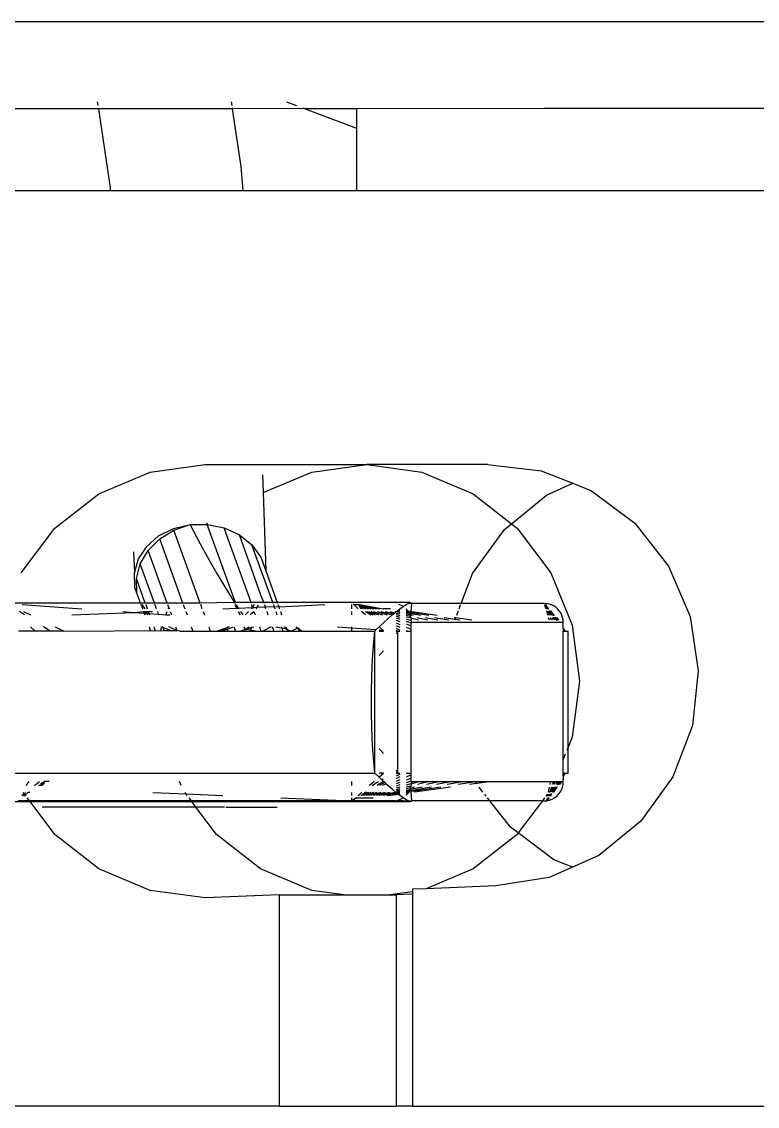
# Model space of a CAD drawing. Extents: x 2733443 to 3206532, y -1516114 to -1264405.
# Drawn here: x 3029150.9 to 3029207.4, y -1493536.4 to -1493453.1 of the extents above; entities that cross this region are included whole.
import ezdxf

# ---------------------------------------------------------------- set-up
doc = ezdxf.new("R2010")
doc.units = 0
doc.header["$MEASUREMENT"] = 0
doc.linetypes.add('1', pattern=[0, 0, 0])
doc.layers.get('0').update_dxf_attribs({"color": 250, "linetype": '1'})
doc.layers.add('furniture', color=33, linetype='Continuous')

# ---------------------------------------------------------------- blocks, each defined once
blk = doc.blocks.new('EQUIPMENT')
at = {"layer": 'furniture'}
for p, q in [((-2299.578, 8710.371), (-2616.901, 8710.371)), ((-2436.498, 8704.226), (-2436.455, 8703.937)), ((-2426.214, 8704.226), (-2426.171, 8703.937)), ((-2421.958, 8704.226), (-2421.199, 8703.937)), ((-2436.418, 8703.686), (-2520.765, 8703.703)), ((-2436.429, 8703.756), (-2436.418, 8703.686)), ((-2436.418, 8703.686), (-2435.519, 8697.61)), ((-2426.134, 8703.686), (-2436.418, 8703.686)), ((-2426.145, 8703.756), (-2426.134, 8703.686)), ((-2420.584, 8703.703), (-2426.134, 8703.686)), ((-2426.134, 8703.686), (-2425.476, 8699.236)), ((-2420.724, 8703.756), (-2420.584, 8703.703)), ((-2420.584, 8703.703), (-2420.54, 8703.686)), ((-2420.54, 8703.686), (-2416.583, 8702.182)), ((-2416.584, 8703.686), (-2420.54, 8703.686)), ((-2402.157, 8703.703), (-2416.584, 8703.686)), ((-2416.584, 8703.686), (-2416.583, 8702.182)), ((-2379.41, 8703.686), (-2402.157, 8703.703)), ((-2416.583, 8702.182), (-2416.582, 8697.396)), ((-2425.476, 8699.236), (-2425.309, 8697.396)), ((-2435.519, 8697.61), (-2435.5, 8697.396)), ((-2466.487, 8697.396), (-2435.5, 8697.396)), ((-2435.5, 8697.396), (-2425.309, 8697.396)), ((-2425.309, 8697.396), (-2416.582, 8697.396)), ((-2416.582, 8697.396), (-2357.47, 8697.396)), ((-2432.447, 8675.771), (-2428.223, 8676.338)), ((-2428.223, 8676.338), (-2415.793, 8676.338)), ((-2420.017, 8675.771), (-2415.793, 8676.338)), ((-2415.793, 8676.338), (-2411.569, 8675.771)), ((-2406.527, 8676.338), (-2415.793, 8676.338)), ((-2406.527, 8676.338), (-2402.409, 8675.872)), ((-2402.409, 8675.872), (-2399.976, 8674.903)), ((-2436.383, 8674.108), (-2432.447, 8675.771)), ((-2423.799, 8675.554), (-2423.754, 8674.192)), ((-2423.754, 8674.192), (-2420.017, 8675.771)), ((-2411.569, 8675.771), (-2407.633, 8674.108)), ((-2423.754, 8674.192), (-2423.554, 8668.184)), ((-2401.985, 8674.005), (-2399.976, 8674.903)), ((-2399.976, 8674.903), (-2398.55, 8674.335)), ((-2398.55, 8674.335), (-2395.213, 8671.833)), ((-2439.763, 8671.463), (-2436.383, 8674.108)), ((-2407.633, 8674.108), (-2404.685, 8671.801)), ((-2404.685, 8671.801), (-2401.985, 8674.005)), ((-2430.652, 8671.425), (-2429.377, 8671.73)), ((-2430.61, 8671.309), (-2429.377, 8671.73)), ((-2429.377, 8671.73), (-2428.048, 8671.75)), ((-2428.831, 8670.703), (-2429.377, 8671.73)), ((-2428.09, 8671.867), (-2428.048, 8671.75)), ((-2428.048, 8671.75), (-2426.76, 8671.484)), ((-2425.888, 8665.736), (-2428.048, 8671.75)), ((-2405.22, 8671.365), (-2404.685, 8671.801)), ((-2404.685, 8671.801), (-2404.253, 8671.463)), ((-2395.213, 8671.833), (-2392.625, 8668.534)), ((-2442.356, 8668.016), (-2439.763, 8671.463)), ((-2432.701, 8670.06), (-2431.785, 8670.856)), ((-2431.785, 8670.856), (-2430.652, 8671.425)), ((-2431.705, 8670.631), (-2430.61, 8671.309)), ((-2428.592, 8665.689), (-2430.61, 8671.309)), ((-2426.76, 8671.484), (-2425.637, 8670.964)), ((-2426.441, 8670.609), (-2426.76, 8671.484)), ((-2425.637, 8670.964), (-2425.588, 8670.942)), ((-2425.588, 8670.942), (-2424.624, 8670.182)), ((-2423.824, 8666.028), (-2425.588, 8670.942)), ((-2407.674, 8667.962), (-2405.22, 8671.365)), ((-2404.253, 8671.463), (-2401.66, 8668.016)), ((-2433.008, 8669.594), (-2432.701, 8670.06)), ((-2432.588, 8669.744), (-2431.705, 8670.631)), ((-2429.931, 8665.689), (-2431.705, 8670.631)), ((-2428.307, 8669.736), (-2428.831, 8670.703)), ((-2424.692, 8665.736), (-2426.441, 8670.609)), ((-2424.624, 8670.182), (-2423.93, 8669.232)), ((-2423.028, 8665.736), (-2424.624, 8670.182)), ((-2433.705, 8669.633), (-2433.647, 8668.022)), ((-2433.336, 8669.094), (-2433.008, 8669.594)), ((-2433.197, 8668.707), (-2432.588, 8669.744)), ((-2431.132, 8665.689), (-2432.588, 8669.744)), ((-2428.307, 8669.736), (-2427.805, 8668.83)), ((-2423.93, 8669.232), (-2423.554, 8668.184)), ((-2433.647, 8668.022), (-2433.336, 8669.094)), ((-2433.493, 8667.591), (-2433.197, 8668.707)), ((-2432.114, 8665.689), (-2433.197, 8668.707)), ((-2427.805, 8668.83), (-2427.325, 8667.986)), ((-2392.625, 8668.534), (-2390.962, 8664.665)), ((-2433.614, 8666.909), (-2433.647, 8668.022)), ((-2433.457, 8666.472), (-2433.493, 8667.591)), ((-2432.81, 8665.689), (-2433.493, 8667.591)), ((-2427.325, 8667.986), (-2426.867, 8667.204)), ((-2423.554, 8668.184), (-2422.675, 8665.736)), ((-2408.548, 8665.68), (-2407.674, 8667.962)), ((-2401.66, 8668.016), (-2400.029, 8664.003)), ((-2433.457, 8666.472), (-2433.614, 8666.909)), ((-2426.867, 8667.204), (-2426.431, 8666.485)), ((-2433.237, 8665.847), (-2433.457, 8666.472)), ((-2433.196, 8665.736), (-2433.237, 8665.847)), ((-2426.431, 8666.485), (-2426.019, 8665.829)), ((-2426.049, 8665.813), (-2426.005, 8665.736)), ((-2426.019, 8665.829), (-2426.005, 8665.736)), ((-2423.799, 8666.111), (-2423.824, 8666.028)), ((-2423.824, 8666.028), (-2423.719, 8665.736)), ((-2433.179, 8665.689), (-2443.302, 8665.689)), ((-2442.077, 8664.788), (-2442.484, 8665.045)), ((-2442.278, 8665.594), (-2437.689, 8665.268)), ((-2442.17, 8665.045), (-2441.635, 8664.788)), ((-2438.454, 8664.788), (-2433.698, 8664.985)), ((-2434.543, 8665.045), (-2433.698, 8664.985)), ((-2433.698, 8664.985), (-2432.949, 8665.045)), ((-2433.698, 8664.985), (-2432.907, 8664.929)), ((-2433.179, 8665.689), (-2433.196, 8665.736)), ((-2432.81, 8665.689), (-2433.179, 8665.689)), ((-2433.086, 8665.427), (-2433.145, 8665.594)), ((-2433.086, 8665.427), (-2433.055, 8665.386)), ((-2433.054, 8665.351), (-2433.055, 8665.386)), ((-2433.054, 8665.351), (-2433.029, 8665.269)), ((-2432.813, 8665.269), (-2433.052, 8665.594)), ((-2432.967, 8665.269), (-2433.029, 8665.269)), ((-2432.949, 8665.045), (-2432.799, 8665.045)), ((-2432.949, 8665.045), (-2432.907, 8664.929)), ((-2432.114, 8665.689), (-2432.81, 8665.689)), ((-2432.799, 8665.045), (-2432.649, 8665.045)), ((-2432.701, 8664.914), (-2432.799, 8665.045)), ((-2432.776, 8665.594), (-2432.659, 8665.269)), ((-2432.543, 8664.9), (-2432.649, 8665.045)), ((-2432.649, 8665.045), (-2432.579, 8665.045)), ((-2432.579, 8665.045), (-2432.543, 8664.9)), ((-2432.579, 8665.045), (-2432.253, 8665.045)), ((-2431.132, 8665.689), (-2432.114, 8665.689)), ((-2431.963, 8665.269), (-2432.08, 8665.594)), ((-2431.883, 8665.045), (-2431.813, 8664.851)), ((-2431.237, 8664.788), (-2431.133, 8665.045)), ((-2429.931, 8665.689), (-2431.132, 8665.689)), ((-2431.098, 8665.594), (-2431.01, 8665.349)), ((-2431.042, 8665.269), (-2431.01, 8665.349)), ((-2431.01, 8665.349), (-2430.981, 8665.269)), ((-2430.901, 8665.045), (-2430.808, 8664.788)), ((-2428.592, 8665.689), (-2429.931, 8665.689)), ((-2429.897, 8665.594), (-2429.78, 8665.269)), ((-2429.699, 8665.045), (-2429.607, 8664.788)), ((-2426.005, 8665.736), (-2428.592, 8665.689)), ((-2428.441, 8665.269), (-2428.558, 8665.594)), ((-2428.361, 8665.045), (-2428.269, 8664.788)), ((-2426.867, 8665.269), (-2425.799, 8665.313)), ((-2426.005, 8665.736), (-2425.979, 8665.689)), ((-2426.005, 8665.736), (-2425.948, 8665.689)), ((-2425.888, 8665.736), (-2426.005, 8665.736)), ((-2425.925, 8665.594), (-2425.738, 8665.315)), ((-2425.925, 8665.594), (-2425.799, 8665.313)), ((-2425.888, 8665.736), (-2425.872, 8665.689)), ((-2424.692, 8665.736), (-2425.888, 8665.736)), ((-2425.838, 8665.594), (-2425.738, 8665.315)), ((-2425.838, 8665.594), (-2425.678, 8665.318)), ((-2425.799, 8665.313), (-2425.738, 8665.315)), ((-2425.799, 8665.313), (-2425.779, 8665.269)), ((-2425.738, 8665.315), (-2425.678, 8665.318)), ((-2425.738, 8665.315), (-2425.721, 8665.269)), ((-2425.684, 8665.045), (-2425.548, 8664.788)), ((-2425.678, 8665.318), (-2424.582, 8665.357)), ((-2425.678, 8665.318), (-2425.65, 8665.269)), ((-2425.641, 8665.045), (-2425.548, 8664.788)), ((-2425.496, 8665.045), (-2425.318, 8664.788)), ((-2424.893, 8665.045), (-2425.149, 8664.788)), ((-2424.466, 8665.032), (-2424.744, 8664.788)), ((-2424.675, 8665.689), (-2424.692, 8665.736)), ((-2423.719, 8665.736), (-2424.692, 8665.736)), ((-2424.582, 8665.357), (-2424.67, 8665.269)), ((-2424.582, 8665.357), (-2424.641, 8665.594)), ((-2424.443, 8665.594), (-2424.582, 8665.357)), ((-2424.582, 8665.357), (-2424.24, 8665.378)), ((-2424.582, 8665.357), (-2424.551, 8665.269)), ((-2424.419, 8664.975), (-2424.466, 8665.032)), ((-2424.352, 8664.788), (-2424.419, 8664.975)), ((-2424.24, 8665.378), (-2424.311, 8665.269)), ((-2424.133, 8665.541), (-2424.24, 8665.378)), ((-2424.24, 8665.378), (-2423.6, 8665.404)), ((-2423.719, 8665.736), (-2423.702, 8665.689)), ((-2423.028, 8665.736), (-2423.719, 8665.736)), ((-2423.668, 8665.594), (-2423.6, 8665.404)), ((-2423.6, 8665.404), (-2422.927, 8665.429)), ((-2423.551, 8665.269), (-2423.6, 8665.404)), ((-2423.487, 8665.045), (-2423.394, 8664.788)), ((-2423.028, 8665.736), (-2423.011, 8665.689)), ((-2422.675, 8665.736), (-2423.028, 8665.736)), ((-2422.977, 8665.594), (-2422.927, 8665.429)), ((-2422.927, 8665.429), (-2422.87, 8665.269)), ((-2422.927, 8665.429), (-2422.556, 8665.403)), ((-2422.79, 8665.045), (-2422.697, 8664.788)), ((-2422.675, 8665.736), (-2422.658, 8665.689)), ((-2412.464, 8665.736), (-2422.675, 8665.736)), ((-2422.624, 8665.594), (-2422.556, 8665.403)), ((-2422.556, 8665.403), (-2419.015, 8665.594)), ((-2422.556, 8665.403), (-2422.529, 8665.32)), ((-2422.529, 8665.32), (-2422.511, 8665.269)), ((-2422.43, 8665.045), (-2422.338, 8664.788)), ((-2416.942, 8665.269), (-2416.942, 8665.594)), ((-2416.942, 8664.788), (-2416.942, 8665.045)), ((-2416.801, 8665.594), (-2416.843, 8665.594)), ((-2416.466, 8665.269), (-2416.801, 8665.594)), ((-2416.801, 8665.594), (-2416.442, 8665.594)), ((-2416.442, 8665.594), (-2416.383, 8665.594)), ((-2416.442, 8665.594), (-2416.265, 8665.269)), ((-2416.442, 8665.594), (-2416.205, 8665.269)), ((-2416.383, 8665.594), (-2416.322, 8665.594)), ((-2416.383, 8665.594), (-2416.116, 8665.269)), ((-2416.322, 8665.594), (-2414.809, 8665.269)), ((-2416.322, 8665.594), (-2414.543, 8665.269)), ((-2416.322, 8665.594), (-2415.059, 8665.269)), ((-2416.322, 8665.594), (-2415.291, 8665.269)), ((-2416.322, 8665.594), (-2415.503, 8665.269)), ((-2416.322, 8665.594), (-2415.693, 8665.269)), ((-2416.322, 8665.594), (-2415.859, 8665.269)), ((-2416.322, 8665.594), (-2416.001, 8665.269)), ((-2415.911, 8664.788), (-2416.208, 8665.045)), ((-2415.898, 8665.045), (-2415.474, 8664.788)), ((-2415.804, 8665.045), (-2415.343, 8664.788)), ((-2415.668, 8665.045), (-2415.152, 8664.788)), ((-2415.49, 8665.045), (-2414.902, 8664.788)), ((-2415.272, 8665.045), (-2414.595, 8664.788)), ((-2415.015, 8665.045), (-2414.234, 8664.788)), ((-2414.722, 8665.045), (-2413.842, 8664.793)), ((-2413.973, 8665.269), (-2414.543, 8665.269)), ((-2414.395, 8665.045), (-2413.736, 8664.881)), ((-2414.038, 8665.045), (-2413.642, 8664.959)), ((-2413.736, 8664.881), (-2413.642, 8664.959)), ((-2413.652, 8665.045), (-2413.537, 8665.045)), ((-2413.642, 8664.959), (-2413.537, 8665.045)), ((-2413.537, 8665.045), (-2413.484, 8665.087)), ((-2413.537, 8665.045), (-2413.25, 8664.968)), ((-2413.484, 8665.087), (-2413.417, 8665.139)), ((-2413.484, 8665.087), (-2413.25, 8665.047)), ((-2413.417, 8665.139), (-2413.36, 8665.184)), ((-2413.417, 8665.139), (-2413.25, 8665.113)), ((-2413.36, 8665.184), (-2413.25, 8665.269)), ((-2413.36, 8665.184), (-2413.25, 8665.168)), ((-2413.25, 8665.568), (-2413.327, 8665.594)), ((-2413.079, 8665.483), (-2413.25, 8665.568)), ((-2413.25, 8665.269), (-2412.994, 8665.427)), ((-2412.994, 8665.427), (-2413.079, 8665.483)), ((-2412.994, 8665.427), (-2412.775, 8665.594)), ((-2412.775, 8665.594), (-2412.614, 8665.68)), ((-2412.649, 8665.106), (-2412.775, 8665.249)), ((-2412.775, 8665.103), (-2412.649, 8665.106)), ((-2412.775, 8665.04), (-2412.586, 8665.011)), ((-2412.775, 8664.965), (-2412.543, 8664.946)), ((-2412.649, 8665.106), (-2412.38, 8665.048)), ((-2412.649, 8665.106), (-2412.586, 8665.011)), ((-2412.614, 8665.68), (-2412.464, 8665.736)), ((-2412.38, 8665.68), (-2412.614, 8665.68)), ((-2412.586, 8665.011), (-2412.38, 8664.979)), ((-2412.543, 8664.946), (-2412.586, 8665.011)), ((-2412.464, 8665.736), (-2412.38, 8665.733)), ((-2412.38, 8665.733), (-2412.347, 8665.68)), ((-2412.38, 8665.048), (-2412.347, 8665.68)), ((-2412.38, 8664.979), (-2412.38, 8665.048)), ((-2412.38, 8664.897), (-2412.38, 8664.979)), ((-2408.548, 8665.68), (-2412.347, 8665.68)), ((-2412.347, 8665.043), (-2410.406, 8664.774)), ((-2412.347, 8664.974), (-2411.046, 8664.774)), ((-2408.894, 8664.774), (-2408.767, 8665.106)), ((-2408.712, 8665.25), (-2408.59, 8665.568)), ((-2408.567, 8665.63), (-2408.548, 8665.68)), ((-2402.174, 8665.68), (-2408.548, 8665.68)), ((-2402.174, 8665.68), (-2401.983, 8665.668)), ((-2402.174, 8665.68), (-2402.148, 8665.63)), ((-2402.142, 8665.569), (-2402.049, 8665.25)), ((-2402.114, 8665.569), (-2401.944, 8665.25)), ((-2402.114, 8665.569), (-2401.901, 8665.25)), ((-2402.114, 8665.569), (-2401.865, 8665.25)), ((-2402.114, 8665.569), (-2401.994, 8665.25)), ((-2402.081, 8665.569), (-2401.865, 8665.25)), ((-2402.007, 8665.106), (-2401.91, 8664.774)), ((-2401.796, 8665.63), (-2401.983, 8665.668)), ((-2401.933, 8665.106), (-2401.793, 8664.774)), ((-2401.867, 8665.106), (-2401.689, 8664.774)), ((-2401.865, 8665.25), (-2401.816, 8665.25)), ((-2401.809, 8665.106), (-2401.598, 8664.774)), ((-2401.614, 8665.569), (-2401.796, 8665.63)), ((-2401.761, 8665.106), (-2401.522, 8664.774)), ((-2401.553, 8664.774), (-2401.761, 8665.106)), ((-2401.696, 8665.106), (-2401.462, 8664.774)), ((-2401.696, 8665.106), (-2401.391, 8664.774)), ((-2401.443, 8665.484), (-2401.614, 8665.569)), ((-2401.283, 8665.377), (-2401.443, 8665.484)), ((-2401.139, 8665.251), (-2401.283, 8665.377)), ((-2401.013, 8665.106), (-2401.139, 8665.251)), ((-2400.907, 8664.947), (-2401.013, 8665.106)), ((-2432.907, 8664.929), (-2432.857, 8664.788)), ((-2432.907, 8664.929), (-2432.701, 8664.914)), ((-2432.606, 8664.788), (-2432.701, 8664.914)), ((-2432.701, 8664.914), (-2432.543, 8664.9)), ((-2432.52, 8664.882), (-2432.543, 8664.9)), ((-2432.543, 8664.9), (-2432.486, 8664.788)), ((-2432.543, 8664.9), (-2431.813, 8664.851)), ((-2431.813, 8664.851), (-2431.79, 8664.788)), ((-2431.813, 8664.851), (-2431.237, 8664.788)), ((-2431.237, 8664.788), (-2430.919, 8664.788)), ((-2414.855, 8663.875), (-2414.514, 8664.196)), ((-2414.514, 8664.196), (-2414.176, 8664.503)), ((-2414.176, 8664.503), (-2413.842, 8664.793)), ((-2413.842, 8664.793), (-2413.736, 8664.881)), ((-2413.537, 8664.936), (-2413.25, 8664.873)), ((-2413.537, 8664.831), (-2413.25, 8664.76)), ((-2413.537, 8664.706), (-2413.25, 8664.624)), ((-2413.537, 8664.558), (-2413.25, 8664.464)), ((-2413.537, 8664.386), (-2413.25, 8664.277)), ((-2413.537, 8664.191), (-2413.25, 8664.066)), ((-2412.775, 8664.876), (-2412.48, 8664.819)), ((-2412.775, 8664.769), (-2412.431, 8664.694)), ((-2412.775, 8664.641), (-2412.397, 8664.592)), ((-2412.775, 8664.488), (-2412.38, 8664.376)), ((-2412.775, 8664.307), (-2412.38, 8664.177)), ((-2412.48, 8664.819), (-2412.543, 8664.946)), ((-2412.543, 8664.946), (-2412.38, 8664.897)), ((-2412.458, 8664.774), (-2412.48, 8664.819)), ((-2412.458, 8664.774), (-2412.38, 8664.8)), ((-2412.431, 8664.694), (-2412.458, 8664.774)), ((-2412.431, 8664.694), (-2412.38, 8664.8)), ((-2412.397, 8664.592), (-2412.431, 8664.694)), ((-2412.38, 8664.543), (-2412.397, 8664.592)), ((-2412.38, 8664.8), (-2412.38, 8664.897)), ((-2412.38, 8664.51), (-2412.38, 8664.543)), ((-2412.359, 8664.404), (-2412.38, 8664.51)), ((-2412.38, 8664.376), (-2412.359, 8664.404)), ((-2412.347, 8664.213), (-2412.38, 8664.376)), ((-2412.38, 8664.177), (-2412.347, 8664.213)), ((-2412.38, 8663.946), (-2412.38, 8664.177)), ((-2412.347, 8664.892), (-2411.662, 8664.774)), ((-2412.347, 8664.793), (-2412.247, 8664.774)), ((-2412.347, 8664.535), (-2411.824, 8664.404)), ((-2400.711, 8664.213), (-2412.347, 8664.213)), ((-2411.966, 8664.592), (-2411.105, 8664.404)), ((-2411.305, 8664.592), (-2410.33, 8664.404)), ((-2410.603, 8664.592), (-2409.506, 8664.404)), ((-2409.864, 8664.592), (-2409.014, 8664.462)), ((-2409.095, 8664.592), (-2408.964, 8664.592)), ((-2409.036, 8664.404), (-2409.014, 8664.462)), ((-2409.014, 8664.462), (-2408.964, 8664.592)), ((-2409.014, 8664.462), (-2408.639, 8664.404)), ((-2408.964, 8664.592), (-2407.737, 8664.404)), ((-2401.857, 8664.593), (-2401.802, 8664.404)), ((-2401.717, 8664.593), (-2401.638, 8664.404)), ((-2401.591, 8664.593), (-2401.49, 8664.404)), ((-2401.522, 8664.774), (-2401.462, 8664.774)), ((-2401.482, 8664.593), (-2401.428, 8664.593)), ((-2401.462, 8664.774), (-2401.42, 8664.774)), ((-2401.299, 8664.404), (-2401.428, 8664.593)), ((-2401.428, 8664.593), (-2401.362, 8664.404)), ((-2401.391, 8664.593), (-2401.255, 8664.404)), ((-2401.348, 8664.593), (-2401.255, 8664.404)), ((-2401.319, 8664.593), (-2401.269, 8664.593)), ((-2401.269, 8664.593), (-2401.171, 8664.404)), ((-2401.255, 8664.404), (-2401.205, 8664.404)), ((-2401.24, 8664.593), (-2401.078, 8664.404)), ((-2401.171, 8664.404), (-2401.112, 8664.404)), ((-2400.822, 8664.774), (-2400.907, 8664.947)), ((-2400.761, 8664.593), (-2400.822, 8664.774)), ((-2400.723, 8664.404), (-2400.761, 8664.593)), ((-2400.711, 8664.213), (-2400.723, 8664.404)), ((-2400.711, 8663.754), (-2400.711, 8664.213)), ((-2390.962, 8664.665), (-2390.337, 8660.489)), ((-2441.276, 8663.547), (-2442.538, 8663.547)), ((-2441.276, 8663.547), (-2441.616, 8663.875)), ((-2440.113, 8663.547), (-2441.276, 8663.547)), ((-2440.113, 8663.547), (-2440.632, 8663.875)), ((-2439.057, 8663.547), (-2440.113, 8663.547)), ((-2439.738, 8663.875), (-2439.057, 8663.547)), ((-2439.057, 8663.547), (-2431.366, 8663.606)), ((-2432.524, 8663.875), (-2432.406, 8663.546)), ((-2432.159, 8663.875), (-2432.041, 8663.546)), ((-2431.615, 8663.546), (-2431.573, 8663.875)), ((-2431.471, 8663.832), (-2431.529, 8663.875)), ((-2431.462, 8663.875), (-2431.471, 8663.832)), ((-2431.471, 8663.832), (-2431.366, 8663.606)), ((-2430.737, 8663.546), (-2431.471, 8663.832)), ((-2431.366, 8663.606), (-2431.369, 8663.546)), ((-2431.366, 8663.606), (-2430.412, 8663.599)), ((-2430.412, 8663.599), (-2431.014, 8663.875)), ((-2430.48, 8663.875), (-2430.462, 8663.824)), ((-2430.462, 8663.824), (-2430.412, 8663.599)), ((-2430.412, 8663.599), (-2430.362, 8663.546)), ((-2430.158, 8663.546), (-2430.412, 8663.599)), ((-2430.158, 8663.546), (-2429.161, 8663.546)), ((-2429.279, 8663.875), (-2429.161, 8663.546)), ((-2429.161, 8663.546), (-2427.823, 8663.546)), ((-2427.941, 8663.875), (-2427.823, 8663.546)), ((-2427.823, 8663.546), (-2427.279, 8663.546)), ((-2426.56, 8663.792), (-2427.279, 8663.546)), ((-2427.279, 8663.546), (-2427.002, 8663.546)), ((-2427.002, 8663.546), (-2426.56, 8663.792)), ((-2426.515, 8663.666), (-2427.002, 8663.546)), ((-2427.002, 8663.546), (-2426.477, 8663.546)), ((-2426.426, 8663.875), (-2426.56, 8663.792)), ((-2426.56, 8663.792), (-2426.515, 8663.666)), ((-2426.515, 8663.666), (-2426.079, 8663.875)), ((-2426.515, 8663.666), (-2426.477, 8663.546)), ((-2426.477, 8663.546), (-2425.887, 8663.546)), ((-2426.426, 8663.875), (-2426.339, 8663.875)), ((-2426.005, 8663.875), (-2425.887, 8663.546)), ((-2425.887, 8663.546), (-2425.543, 8663.546)), ((-2425.543, 8663.546), (-2425.181, 8663.67)), ((-2425.543, 8663.546), (-2425.136, 8663.546)), ((-2425.254, 8663.875), (-2425.16, 8663.707)), ((-2425.22, 8663.875), (-2425.16, 8663.707)), ((-2425.16, 8663.707), (-2425.181, 8663.67)), ((-2425.181, 8663.67), (-2425.136, 8663.546)), ((-2425.16, 8663.707), (-2425.102, 8663.697)), ((-2425.136, 8663.546), (-2424.203, 8663.546)), ((-2425.102, 8663.697), (-2424.834, 8663.875)), ((-2425.102, 8663.697), (-2424.617, 8663.863)), ((-2425.102, 8663.697), (-2424.203, 8663.546)), ((-2424.754, 8663.546), (-2424.617, 8663.863)), ((-2424.617, 8663.863), (-2424.475, 8663.875)), ((-2424.203, 8663.546), (-2423.932, 8663.546)), ((-2424.05, 8663.875), (-2423.932, 8663.546)), ((-2423.932, 8663.546), (-2423.783, 8663.546)), ((-2423.14, 8663.875), (-2423.783, 8663.546)), ((-2423.783, 8663.546), (-2422.949, 8663.546)), ((-2423.066, 8663.875), (-2422.986, 8663.695)), ((-2422.986, 8663.695), (-2422.949, 8663.546)), ((-2422.949, 8663.546), (-2422.252, 8663.546)), ((-2422.782, 8663.875), (-2422.342, 8663.799)), ((-2422.37, 8663.875), (-2422.342, 8663.799)), ((-2422.342, 8663.799), (-2422.042, 8663.747)), ((-2422.342, 8663.799), (-2422.296, 8663.696)), ((-2422.296, 8663.696), (-2422.252, 8663.546)), ((-2422.252, 8663.546), (-2421.892, 8663.555)), ((-2422.042, 8663.747), (-2422.088, 8663.875)), ((-2422.042, 8663.747), (-2421.945, 8663.703)), ((-2422.007, 8663.875), (-2421.945, 8663.703)), ((-2421.945, 8663.703), (-2421.603, 8663.546)), ((-2421.945, 8663.703), (-2421.892, 8663.555)), ((-2421.892, 8663.555), (-2421.603, 8663.546)), ((-2421.603, 8663.546), (-2421.089, 8663.801)), ((-2421.603, 8663.546), (-2420.997, 8663.546)), ((-2421.251, 8663.875), (-2421.089, 8663.801)), ((-2421.089, 8663.801), (-2420.777, 8663.546)), ((-2421.089, 8663.801), (-2420.997, 8663.546)), ((-2420.997, 8663.546), (-2420.777, 8663.546)), ((-2420.777, 8663.546), (-2416.942, 8663.546)), ((-2418.053, 8663.875), (-2416.942, 8663.796)), ((-2416.942, 8663.796), (-2416.942, 8663.875)), ((-2416.942, 8663.796), (-2415.069, 8663.663)), ((-2416.942, 8663.546), (-2416.942, 8663.796)), ((-2416.942, 8663.546), (-2415.187, 8663.547)), ((-2415.263, 8662.665), (-2415.187, 8663.547)), ((-2415.187, 8663.547), (-2415.069, 8663.663)), ((-2415.187, 8652.642), (-2415.187, 8663.547)), ((-2415.069, 8663.663), (-2414.855, 8663.875)), ((-2414.569, 8663.627), (-2414.855, 8663.875)), ((-2414.853, 8663.648), (-2414.569, 8663.627)), ((-2414.853, 8663.546), (-2414.514, 8663.546)), ((-2414.569, 8663.627), (-2414.514, 8663.624)), ((-2414.514, 8663.58), (-2414.514, 8663.624)), ((-2413.537, 8663.983), (-2413.25, 8663.841)), ((-2413.537, 8663.78), (-2413.25, 8663.62)), ((-2413.537, 8663.611), (-2413.432, 8663.547)), ((-2413.537, 8663.554), (-2413.432, 8663.547)), ((-2413.432, 8663.547), (-2413.526, 8663.325)), ((-2413.432, 8663.547), (-2413.25, 8663.547)), ((-2413.432, 8663.547), (-2413.432, 8652.642)), ((-2412.775, 8664.096), (-2412.38, 8663.946)), ((-2412.775, 8663.858), (-2412.38, 8663.686)), ((-2412.775, 8663.604), (-2412.661, 8663.547)), ((-2412.775, 8663.547), (-2412.661, 8663.547)), ((-2412.661, 8663.547), (-2412.38, 8663.547)), ((-2412.38, 8663.686), (-2412.38, 8663.946)), ((-2412.38, 8663.547), (-2412.38, 8663.686)), ((-2412.38, 8652.642), (-2412.38, 8663.547)), ((-2400.711, 8663.754), (-2400.553, 8663.547)), ((-2400.711, 8663.754), (-2400.711, 8663.649)), ((-2400.711, 8663.649), (-2400.637, 8663.547)), ((-2400.711, 8663.649), (-2400.711, 8663.547)), ((-2400.711, 8663.547), (-2400.637, 8663.547)), ((-2400.711, 8653.711), (-2400.711, 8663.547)), ((-2400.637, 8663.547), (-2400.553, 8663.547)), ((-2400.553, 8663.547), (-2400.341, 8663.547)), ((-2400.341, 8654.62), (-2400.341, 8663.547)), ((-2400.029, 8664.003), (-2399.473, 8659.695)), ((-2415.326, 8661.769), (-2415.263, 8662.665)), ((-2415.375, 8660.861), (-2415.326, 8661.769)), ((-2414.753, 8661.783), (-2414.853, 8661.686)), ((-2414.514, 8662.032), (-2414.753, 8661.783)), ((-2415.41, 8659.944), (-2415.375, 8660.861)), ((-2390.337, 8660.489), (-2390.794, 8656.29)), ((-2415.431, 8659.02), (-2415.41, 8659.944)), ((-2399.473, 8659.695), (-2400.029, 8655.388)), ((-2415.438, 8658.094), (-2415.431, 8659.02)), ((-2415.431, 8657.168), (-2415.438, 8658.094)), ((-2415.41, 8656.244), (-2415.431, 8657.168)), ((-2415.375, 8655.327), (-2415.41, 8656.244)), ((-2390.794, 8656.29), (-2392.301, 8652.355)), ((-2415.326, 8654.419), (-2415.375, 8655.327)), ((-2400.029, 8655.388), (-2400.341, 8654.62)), ((-2415.263, 8653.523), (-2415.326, 8654.419)), ((-2414.753, 8654.406), (-2414.853, 8654.503)), ((-2414.514, 8654.157), (-2414.753, 8654.406)), ((-2400.341, 8654.62), (-2400.436, 8654.388)), ((-2400.341, 8652.642), (-2400.341, 8654.62)), ((-2415.187, 8652.642), (-2415.263, 8653.523)), ((-2400.553, 8654.099), (-2400.711, 8653.711)), ((-2400.711, 8652.642), (-2400.711, 8653.711)), ((-2469.103, 8652.641), (-2415.187, 8652.642)), ((-2414.854, 8652.314), (-2415.187, 8652.642)), ((-2414.514, 8652.608), (-2414.854, 8652.314)), ((-2414.514, 8652.642), (-2414.853, 8652.642)), ((-2413.432, 8652.642), (-2413.537, 8652.578)), ((-2413.432, 8652.642), (-2413.537, 8652.642)), ((-2413.25, 8652.569), (-2413.537, 8652.409)), ((-2413.432, 8652.642), (-2413.526, 8652.864)), ((-2413.432, 8652.642), (-2413.25, 8652.642)), ((-2412.775, 8652.642), (-2412.661, 8652.642)), ((-2412.661, 8652.642), (-2412.775, 8652.585)), ((-2412.38, 8652.503), (-2412.775, 8652.331)), ((-2412.661, 8652.642), (-2412.38, 8652.642)), ((-2412.38, 8652.503), (-2412.38, 8652.642)), ((-2412.38, 8652.243), (-2412.38, 8652.503)), ((-2400.711, 8652.642), (-2400.637, 8652.642)), ((-2400.553, 8652.642), (-2400.711, 8652.405)), ((-2400.637, 8652.642), (-2400.711, 8652.524)), ((-2400.711, 8652.524), (-2400.711, 8652.642)), ((-2400.711, 8652.405), (-2400.711, 8652.524)), ((-2400.553, 8652.642), (-2400.637, 8652.642)), ((-2400.553, 8652.642), (-2400.341, 8652.642)), ((-2441.96, 8651.685), (-2441.741, 8651.992)), ((-2441.318, 8651.685), (-2440.932, 8651.992)), ((-2440.856, 8651.685), (-2441.018, 8651.685)), ((-2440.822, 8651.809), (-2440.856, 8651.685)), ((-2440.799, 8651.685), (-2440.856, 8651.685)), ((-2440.528, 8651.981), (-2440.822, 8651.809)), ((-2440.528, 8651.981), (-2440.799, 8651.685)), ((-2440.528, 8651.981), (-2440.736, 8651.685)), ((-2440.467, 8651.992), (-2440.528, 8651.981)), ((-2440.198, 8651.992), (-2440.467, 8651.992)), ((-2430.052, 8651.685), (-2430.177, 8651.992)), ((-2416.942, 8651.685), (-2416.942, 8651.992)), ((-2415.226, 8651.992), (-2415.581, 8651.685)), ((-2415.394, 8651.685), (-2415.197, 8651.809)), ((-2415.197, 8651.809), (-2414.904, 8651.981)), ((-2414.509, 8651.988), (-2415.006, 8651.685)), ((-2414.648, 8652.119), (-2414.854, 8652.314)), ((-2414.426, 8651.912), (-2414.834, 8651.685)), ((-2414.648, 8652.119), (-2414.611, 8652.139)), ((-2414.509, 8651.988), (-2414.648, 8652.119)), ((-2414.611, 8652.139), (-2414.514, 8652.187)), ((-2414.32, 8651.816), (-2414.581, 8651.685)), ((-2414.426, 8651.912), (-2414.509, 8651.988)), ((-2414.32, 8651.816), (-2414.426, 8651.912)), ((-2414.176, 8651.685), (-2414.32, 8651.816)), ((-2414.176, 8651.718), (-2414.251, 8651.685)), ((-2413.848, 8651.4), (-2414.176, 8651.685)), ((-2413.25, 8652.348), (-2413.537, 8652.205)), ((-2413.25, 8652.123), (-2413.537, 8651.997)), ((-2413.25, 8651.912), (-2413.537, 8651.803)), ((-2413.25, 8651.725), (-2413.537, 8651.63)), ((-2412.38, 8652.243), (-2412.775, 8652.093)), ((-2412.38, 8652.012), (-2412.775, 8651.882)), ((-2412.38, 8651.813), (-2412.775, 8651.7)), ((-2412.387, 8651.644), (-2412.775, 8651.548)), ((-2412.406, 8651.557), (-2412.387, 8651.644)), ((-2412.387, 8651.644), (-2412.362, 8651.762)), ((-2412.38, 8652.012), (-2412.38, 8652.243)), ((-2412.347, 8651.971), (-2412.38, 8652.012)), ((-2412.38, 8651.813), (-2412.347, 8651.971)), ((-2412.362, 8651.762), (-2412.38, 8651.813)), ((-2411.827, 8651.971), (-2412.347, 8651.823)), ((-2411.827, 8651.971), (-2412.347, 8651.971)), ((-2411.075, 8651.971), (-2411.914, 8651.762)), ((-2411.075, 8651.971), (-2411.827, 8651.971)), ((-2410.251, 8651.971), (-2411.208, 8651.762)), ((-2410.251, 8651.971), (-2411.075, 8651.971)), ((-2409.362, 8651.971), (-2410.447, 8651.762)), ((-2409.362, 8651.971), (-2410.251, 8651.971)), ((-2408.417, 8651.972), (-2409.637, 8651.762)), ((-2408.417, 8651.972), (-2409.362, 8651.971)), ((-2407.423, 8651.972), (-2408.785, 8651.762)), ((-2407.423, 8651.972), (-2408.417, 8651.972)), ((-2407.37, 8651.835), (-2407.899, 8651.762)), ((-2407.37, 8651.835), (-2407.423, 8651.972)), ((-2406.388, 8651.972), (-2407.423, 8651.972)), ((-2406.388, 8651.972), (-2407.37, 8651.835)), ((-2407.35, 8651.782), (-2407.37, 8651.835)), ((-2401.681, 8651.972), (-2406.388, 8651.972)), ((-2401.722, 8651.762), (-2401.681, 8651.972)), ((-2401.494, 8651.972), (-2401.681, 8651.972)), ((-2401.494, 8651.972), (-2401.561, 8651.762)), ((-2401.417, 8651.972), (-2401.502, 8651.762)), ((-2401.417, 8651.972), (-2401.494, 8651.972)), ((-2401.325, 8651.972), (-2401.417, 8651.762)), ((-2401.325, 8651.972), (-2401.417, 8651.972)), ((-2401.178, 8651.972), (-2401.325, 8651.972)), ((-2401.178, 8651.972), (-2401.291, 8651.762)), ((-2401.105, 8651.972), (-2401.229, 8651.762)), ((-2401.055, 8651.972), (-2401.185, 8651.762)), ((-2401.105, 8651.972), (-2401.178, 8651.972)), ((-2400.997, 8651.972), (-2401.136, 8651.762)), ((-2401.055, 8651.972), (-2401.105, 8651.972)), ((-2400.959, 8651.972), (-2401.103, 8651.762)), ((-2400.917, 8651.972), (-2401.067, 8651.762)), ((-2400.997, 8651.972), (-2401.055, 8651.972)), ((-2400.844, 8651.972), (-2401.005, 8651.762)), ((-2400.959, 8651.972), (-2400.997, 8651.972)), ((-2400.917, 8651.972), (-2400.959, 8651.972)), ((-2400.844, 8651.972), (-2400.917, 8651.972)), ((-2400.711, 8651.972), (-2400.844, 8651.972)), ((-2400.77, 8651.557), (-2400.725, 8651.762)), ((-2400.725, 8651.762), (-2400.711, 8651.972)), ((-2400.711, 8652.405), (-2400.711, 8652.217)), ((-2400.711, 8652.217), (-2400.711, 8652.177)), ((-2400.711, 8651.972), (-2400.711, 8652.217)), ((-2392.301, 8652.355), (-2394.755, 8648.951)), ((-2442.283, 8650.919), (-2442.115, 8651.053)), ((-2442.115, 8651.053), (-2442.182, 8651.143)), ((-2442.177, 8650.919), (-2442.014, 8650.919)), ((-2442.115, 8651.053), (-2442.002, 8651.143)), ((-2442.115, 8651.053), (-2442.014, 8650.919)), ((-2441.988, 8650.994), (-2442.014, 8650.919)), ((-2441.838, 8651.143), (-2441.988, 8650.994)), ((-2441.794, 8651.143), (-2441.838, 8651.143)), ((-2441.722, 8651.143), (-2441.794, 8651.143)), ((-2441.688, 8651.143), (-2441.794, 8651.143)), ((-2432.24, 8651.143), (-2429.672, 8651.036)), ((-2429.672, 8651.036), (-2429.752, 8651.143)), ((-2429.672, 8651.036), (-2426.853, 8650.919)), ((-2429.584, 8650.919), (-2429.672, 8651.036)), ((-2416.942, 8650.919), (-2416.942, 8651.143)), ((-2416.455, 8650.919), (-2416.363, 8650.994)), ((-2416.363, 8650.994), (-2416.209, 8651.143)), ((-2416.206, 8650.919), (-2416.266, 8650.919)), ((-2416.209, 8651.143), (-2416.17, 8651.143)), ((-2415.899, 8651.143), (-2416.206, 8650.919)), ((-2415.67, 8651.143), (-2416.118, 8650.919)), ((-2415.492, 8651.143), (-2416.003, 8650.919)), ((-2415.806, 8651.143), (-2415.899, 8651.143)), ((-2415.274, 8651.143), (-2415.861, 8650.919)), ((-2415.017, 8651.143), (-2415.695, 8650.919)), ((-2414.725, 8651.143), (-2415.506, 8650.919)), ((-2414.398, 8651.143), (-2415.294, 8650.919)), ((-2414.041, 8651.143), (-2415.063, 8650.919)), ((-2413.656, 8651.143), (-2414.813, 8650.919)), ((-2413.485, 8651.102), (-2414.548, 8650.919)), ((-2413.978, 8650.919), (-2414.269, 8650.919)), ((-2413.418, 8651.05), (-2413.978, 8650.919)), ((-2413.36, 8651.005), (-2413.978, 8650.919)), ((-2413.56, 8651.161), (-2413.848, 8651.4)), ((-2413.25, 8651.221), (-2413.56, 8651.161)), ((-2413.537, 8651.143), (-2413.56, 8651.161)), ((-2413.25, 8651.564), (-2413.537, 8651.482)), ((-2413.25, 8651.429), (-2413.537, 8651.358)), ((-2413.25, 8651.316), (-2413.537, 8651.253)), ((-2413.485, 8651.102), (-2413.537, 8651.143)), ((-2413.25, 8651.142), (-2413.485, 8651.102)), ((-2413.418, 8651.05), (-2413.485, 8651.102)), ((-2413.25, 8651.076), (-2413.418, 8651.05)), ((-2413.36, 8651.005), (-2413.418, 8651.05)), ((-2413.25, 8651.02), (-2413.36, 8651.005)), ((-2413.25, 8650.919), (-2413.36, 8651.005)), ((-2413.018, 8650.732), (-2413.25, 8650.919)), ((-2412.429, 8651.495), (-2412.775, 8651.42)), ((-2412.479, 8651.36), (-2412.775, 8651.313)), ((-2412.53, 8651.266), (-2412.775, 8651.224)), ((-2412.579, 8651.176), (-2412.775, 8651.149)), ((-2412.63, 8651.106), (-2412.775, 8651.086)), ((-2412.775, 8650.936), (-2412.704, 8651.008)), ((-2412.704, 8651.008), (-2412.63, 8651.106)), ((-2412.63, 8651.106), (-2412.579, 8651.176)), ((-2412.579, 8651.176), (-2412.53, 8651.266)), ((-2412.38, 8651.21), (-2412.579, 8651.176)), ((-2412.53, 8651.266), (-2412.479, 8651.36)), ((-2412.38, 8651.291), (-2412.53, 8651.266)), ((-2412.479, 8651.36), (-2412.429, 8651.495)), ((-2412.38, 8651.389), (-2412.479, 8651.36)), ((-2412.429, 8651.495), (-2412.406, 8651.557)), ((-2412.38, 8651.506), (-2412.429, 8651.495)), ((-2412.38, 8651.389), (-2412.429, 8651.495)), ((-2412.347, 8651.297), (-2412.38, 8651.389)), ((-2412.38, 8651.21), (-2412.347, 8651.297)), ((-2412.347, 8650.509), (-2412.38, 8651.21)), ((-2411.51, 8651.557), (-2412.347, 8651.395)), ((-2412.147, 8651.557), (-2412.347, 8651.513)), ((-2410.832, 8651.557), (-2412.347, 8651.297)), ((-2410.12, 8651.557), (-2412.347, 8651.215)), ((-2409.378, 8651.557), (-2412.128, 8651.176)), ((-2406.874, 8651.176), (-2407.173, 8651.557)), ((-2406.625, 8650.859), (-2406.742, 8651.008)), ((-2401.935, 8651.008), (-2402.047, 8650.859)), ((-2401.898, 8650.859), (-2401.869, 8651.008)), ((-2401.805, 8651.008), (-2401.853, 8650.859)), ((-2401.836, 8651.176), (-2401.762, 8651.557)), ((-2401.748, 8651.008), (-2401.813, 8650.859)), ((-2401.751, 8651.176), (-2401.808, 8651.176)), ((-2401.673, 8651.008), (-2401.761, 8650.859)), ((-2401.636, 8651.008), (-2401.761, 8650.859)), ((-2401.707, 8651.311), (-2401.751, 8651.176)), ((-2401.636, 8651.008), (-2401.726, 8650.859)), ((-2401.66, 8651.374), (-2401.707, 8651.311)), ((-2401.636, 8651.008), (-2401.698, 8650.859)), ((-2401.507, 8651.557), (-2401.674, 8651.176)), ((-2401.585, 8651.557), (-2401.66, 8651.374)), ((-2401.628, 8651.557), (-2401.66, 8651.374)), ((-2401.584, 8651.008), (-2401.636, 8651.008)), ((-2401.401, 8651.557), (-2401.607, 8651.176)), ((-2401.349, 8651.557), (-2401.574, 8651.176)), ((-2401.525, 8651.176), (-2401.574, 8651.176)), ((-2401.272, 8651.557), (-2401.525, 8651.176)), ((-2401.244, 8651.557), (-2401.525, 8651.176)), ((-2401.313, 8651.557), (-2401.525, 8651.176)), ((-2401.215, 8651.557), (-2401.488, 8651.176)), ((-2401.215, 8651.557), (-2401.455, 8651.176)), ((-2401.382, 8650.733), (-2401.215, 8650.859)), ((-2401.162, 8651.557), (-2401.215, 8651.557)), ((-2401.215, 8650.859), (-2401.068, 8651.008)), ((-2401.068, 8651.008), (-2400.943, 8651.176)), ((-2400.943, 8651.176), (-2400.843, 8651.361)), ((-2400.843, 8651.361), (-2400.77, 8651.557)), ((-2454.927, 8650.418), (-2441.663, 8650.452)), ((-2441.705, 8650.508), (-2442.567, 8650.508)), ((-2441.705, 8650.508), (-2441.876, 8650.735)), ((-2429.275, 8650.508), (-2441.705, 8650.508)), ((-2441.663, 8650.452), (-2441.705, 8650.508)), ((-2439.763, 8647.927), (-2441.663, 8650.452)), ((-2441.663, 8650.452), (-2429.233, 8650.452)), ((-2428.941, 8650.034), (-2440.734, 8650.034)), ((-2429.275, 8650.508), (-2429.445, 8650.735)), ((-2416.994, 8650.511), (-2429.275, 8650.508)), ((-2429.233, 8650.452), (-2429.275, 8650.508)), ((-2428.941, 8650.034), (-2429.233, 8650.452)), ((-2429.233, 8650.452), (-2412.464, 8650.452)), ((-2427.332, 8647.927), (-2428.941, 8650.034)), ((-2426.724, 8650.034), (-2428.941, 8650.034)), ((-2426.622, 8650.034), (-2422.68, 8650.034)), ((-2422.405, 8650.735), (-2416.994, 8650.511)), ((-2416.994, 8650.511), (-2416.942, 8650.509)), ((-2416.57, 8650.735), (-2416.942, 8650.509)), ((-2416.942, 8650.509), (-2416.679, 8650.735)), ((-2416.942, 8650.509), (-2416.942, 8650.735)), ((-2413.602, 8650.511), (-2416.942, 8650.509)), ((-2416.57, 8650.735), (-2415.308, 8650.735)), ((-2413.602, 8650.511), (-2413.397, 8650.557)), ((-2413.397, 8650.557), (-2413.202, 8650.631)), ((-2413.397, 8650.557), (-2412.597, 8650.499)), ((-2413.202, 8650.631), (-2413.018, 8650.732)), ((-2412.775, 8650.594), (-2413.018, 8650.732)), ((-2412.597, 8650.499), (-2412.775, 8650.594)), ((-2412.597, 8650.499), (-2412.38, 8650.509)), ((-2412.464, 8650.452), (-2412.597, 8650.499)), ((-2412.38, 8650.456), (-2412.464, 8650.452)), ((-2412.347, 8650.509), (-2412.38, 8650.456)), ((-2406.35, 8650.509), (-2412.347, 8650.509)), ((-2406.35, 8650.509), (-2406.526, 8650.733)), ((-2402.383, 8650.509), (-2406.35, 8650.509)), ((-2404.761, 8648.484), (-2406.35, 8650.509)), ((-2402.31, 8650.509), (-2404.169, 8648.039)), ((-2402.383, 8650.509), (-2402.31, 8650.509)), ((-2402.174, 8650.495), (-2402.383, 8650.509)), ((-2402.142, 8650.733), (-2402.31, 8650.509)), ((-2402.31, 8650.509), (-2401.966, 8650.511)), ((-2401.966, 8650.511), (-2402.174, 8650.495)), ((-2401.835, 8650.733), (-2401.966, 8650.511)), ((-2401.796, 8650.733), (-2401.966, 8650.511)), ((-2401.868, 8650.733), (-2401.966, 8650.511)), ((-2401.966, 8650.511), (-2401.922, 8650.733)), ((-2401.966, 8650.511), (-2401.761, 8650.557)), ((-2401.761, 8650.557), (-2401.565, 8650.631)), ((-2401.565, 8650.631), (-2401.382, 8650.733)), ((-2404.169, 8648.039), (-2404.761, 8648.484)), ((-2394.755, 8648.951), (-2397.989, 8646.311)), ((-2436.383, 8645.282), (-2439.763, 8647.927)), ((-2423.953, 8645.282), (-2427.332, 8647.927)), ((-2404.253, 8647.927), (-2407.633, 8645.282)), ((-2404.169, 8648.039), (-2404.253, 8647.927)), ((-2401.424, 8645.981), (-2404.169, 8648.039)), ((-2399.998, 8645.413), (-2401.424, 8645.981)), ((-2397.989, 8646.311), (-2399.998, 8645.413)), ((-2432.447, 8643.62), (-2436.383, 8645.282)), ((-2420.017, 8643.62), (-2423.953, 8645.282)), ((-2407.633, 8645.282), (-2411.246, 8643.756)), ((-2399.998, 8645.413), (-2401.783, 8644.615)), ((-2401.783, 8644.615), (-2405.878, 8643.978)), ((-2428.223, 8643.053), (-2432.447, 8643.62)), ((-2422.533, 8643.288), (-2428.223, 8643.053)), ((-2422.533, 8643.288), (-2422.533, 8627.038)), ((-2422.533, 8643.288), (-2417.549, 8643.288)), ((-2417.549, 8643.288), (-2420.017, 8643.62)), ((-2417.549, 8643.288), (-2414.036, 8643.288)), ((-2412.289, 8643.523), (-2414.036, 8643.288)), ((-2414.036, 8643.288), (-2413.541, 8643.288)), ((-2412.289, 8643.34), (-2413.541, 8643.288)), ((-2413.541, 8643.288), (-2413.541, 8627.038)), ((-2411.246, 8643.756), (-2412.289, 8643.713)), ((-2412.289, 8643.713), (-2412.289, 8643.523)), ((-2412.289, 8643.523), (-2412.289, 8643.34)), ((-2412.289, 8643.34), (-2412.289, 8627.038)), ((-2405.878, 8643.978), (-2411.246, 8643.756)), ((-2422.533, 8627.038), (-2466.487, 8627.038)), ((-2422.533, 8627.038), (-2413.541, 8627.038)), ((-2412.289, 8627.038), (-2413.541, 8627.038)), ((-2412.289, 8627.038), (-2357.47, 8627.038))]:
    blk.add_line(p, q, dxfattribs=at)

msp = doc.modelspace()

# ---------------------------------------------------------------- block references
at = {"color": 240, "true_color": 0xed1f24}
msp.add_blockref('EQUIPMENT', (3031593.1809, -1502163.4359), dxfattribs=at)

doc.saveas('drawing.dxf')
